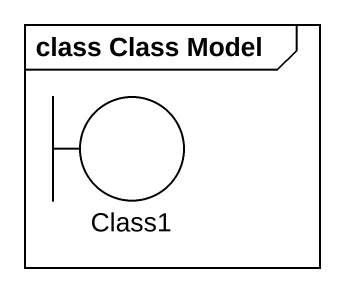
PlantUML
@startuml
mainframe class Class Model
boundary Class1
@enduml
